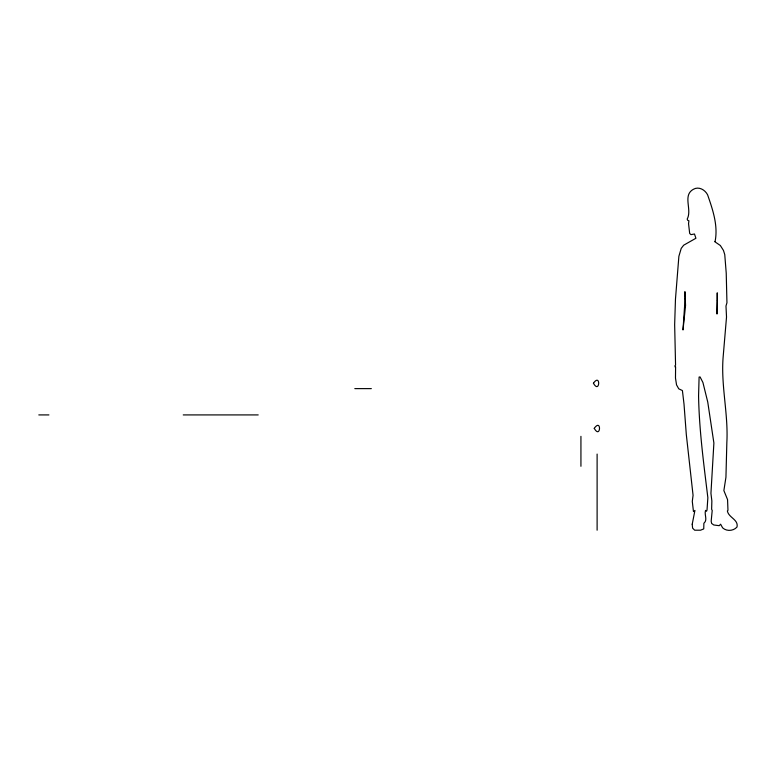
<?xml version="1.0" encoding="UTF-8"?>
<svg xmlns="http://www.w3.org/2000/svg" width="776" height="776" viewBox="0 0 776 776"><rect width="100%" height="100%" fill="white"/><g stroke="black" fill="none" stroke-linecap="round" stroke-linejoin="round"><path stroke-width="1.16" d="M354.807 388.621L371.335 388.621M38.8 414.917L48.917 414.917M183.243 414.917L258.204 414.917M597.113 454.076L597.113 530.202M580.933 436.345L580.933 466.289M692.211 524.236L692.619 528.155L694.675 530.202L700.553 530.202L703.745 528.912L703.88 523.276C707.984 520.007 704.036 514.653 705.559 510.365L706.529 511.277L707.033 509.91L707.857 497.746C703.754 463.699 699.157 430.117 698.575 395.828L699.098 377.058L700.068 376.942L702.92 382.49L707.751 402.065L713.891 443.028L710.942 493.342L711.864 500.976L711.631 509.279L712.203 510.462L711.175 521.23L711.64 523.451L713.774 524.983L719.207 525.692L720.603 524.207L722.64 527.864C726.627 531.55 733.495 531.114 737.035 526.982C738.616 519.483 728.567 517.699 727.364 510.947L727.966 510.298L727.558 499.608L723.872 490.587L725.938 477.25L726.85 442.446C728.431 413.56 720.632 384.818 723.222 356.077L726.52 317.025L725.987 306.006L726.947 302.766L726.229 273.142L724.755 254.586L723.445 250.396L720.341 245.507L714.58 241.569L715.162 241.113C718.169 225.36 712.698 209.51 707.586 194.776C704.938 189.732 698.769 186.143 693.337 189.315C682.317 195.426 692.337 209.607 687.197 219.055L687.633 220.229L688.904 220.821L688.545 223.682L689.68 233.45L690.95 234.633L694.481 234.003L695.917 238.261L683.685 245.197L681.221 248.369L678.884 256.293L675.469 299.129L674.654 324.62L675.566 365.205L674.975 365.651L675.168 367.067L675.595 366.786L675.479 378.019L676.536 384.867L678.757 388.825L682.414 390.561L684.015 404.15L686.314 434.579L693.065 495.34L692.289 501.383L693.472 511.607L694.927 510.433L692.211 524.236M593.427 383.237C599.867 394.615 600.954 372.538 593.427 383.237M594.251 428.352C600.702 439.74 601.778 417.663 594.251 428.352M717.344 300.555L717.005 314.037L717.247 292.833L717.344 300.555M685.082 298.847L683.006 329.984L685.557 305.405L684.917 291.669L685.082 298.847"/></g></svg>
